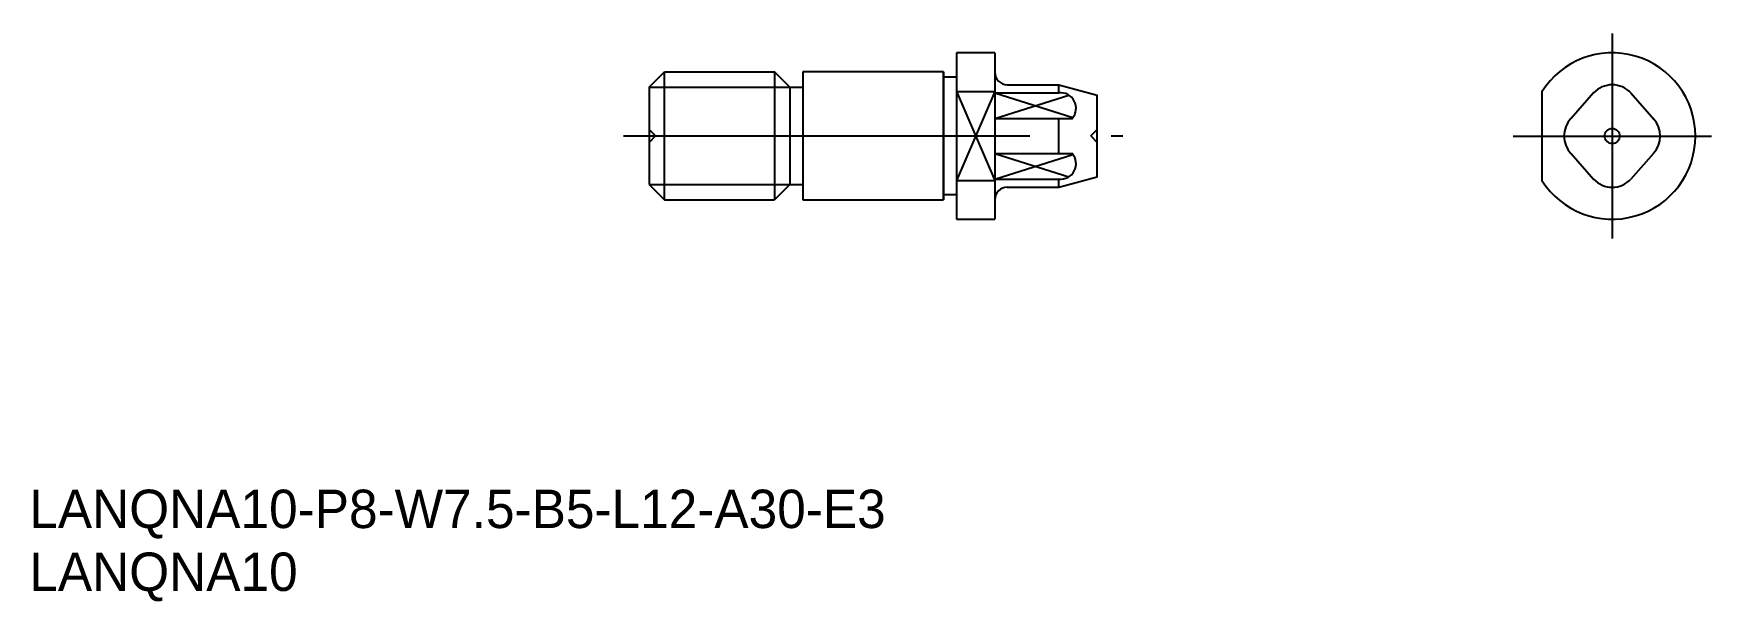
# Model space of a CAD drawing. Extents: x 38 to 169, y 105 to 149.
import ezdxf

# ---------------------------------------------------------------- set-up
doc = ezdxf.new("R2010")
doc.units = 0
doc.linetypes.add('CENTER', pattern=[50.8, 31.75, -6.35, 6.35, -6.35])
doc.linetypes.add('DASHED', pattern=[19.05, 12.7, -6.35])
doc.layers.get('0').update_dxf_attribs({"linetype": 'CONTINUOUS'})
doc.layers.add('CENTER', color=1, linetype='CENTER')

# ---------------------------------------------------------------- blocks, each defined once
blk = doc.blocks.new('*U2')
at = {"color": 7, "linetype": 'CONTINUOUS'}
blk.add_text('LANQNA10', height=3, dxfattribs=at).set_placement((37.5, 105.65))
blk = doc.blocks.new('*U3')
at = {"color": 7, "linetype": 'CONTINUOUS'}
blk.add_text('LANQNA10-P8-W7.5-B5-L12-A30-E3', height=3, dxfattribs=at).set_placement((37.5, 110.56))

msp = doc.modelspace()

# ---------------------------------------------------------------- linework, layer by layer
at = {"color": 7, "linetype": 'CONTINUOUS'}
for p, q in [((112.91, 147.69), (109.91, 147.69)), ((109.91, 147.69), (109.91, 134.69)), ((112.91, 147.69), (112.91, 134.69)), ((85.91, 144.99), (87.11, 146.19)), ((87.11, 136.19), (87.11, 146.19)), ((87.11, 146.19), (95.71, 146.19)), ((95.71, 146.19), (95.71, 136.19)), ((96.91, 144.99), (95.71, 146.19)), ((108.91, 146.19), (97.91, 146.19)), ((97.91, 146.19), (97.91, 136.19)), ((108.91, 146.19), (108.91, 136.19)), ((108.91, 136.19), (108.91, 146.19)), ((109.91, 145.79), (108.91, 145.79)), ((112.91, 145.69), (112.91, 145.69)), ((85.91, 144.99), (85.91, 137.39)), ((96.91, 144.99), (97.91, 144.99)), ((96.91, 144.99), (96.91, 137.39)), ((109.91, 144.65), (112.91, 144.65)), ((113.87, 145.19), (117.91, 145.19)), ((117.91, 145.19), (120.91, 144.38)), ((120.91, 137.99), (120.91, 144.38)), ((155.64, 144.65), (155.64, 137.72)), ((159.68, 144.55), (157.92, 142.55)), ((162.6, 144.55), (164.39, 142.5)), ((157.92, 139.82), (159.68, 137.82)), ((164.35, 139.82), (162.6, 137.82)), ((109.91, 137.72), (112.91, 137.72)), ((117.91, 137.19), (120.91, 137.99)), ((85.91, 137.39), (87.11, 136.19)), ((96.91, 137.39), (95.71, 136.19)), ((96.91, 137.39), (97.91, 137.39)), ((109.91, 136.59), (108.91, 136.59)), ((112.91, 136.69), (112.91, 135.69)), ((112.91, 136.69), (112.91, 136.69)), ((113.87, 137.19), (117.91, 137.19)), ((87.11, 136.19), (95.71, 136.19)), ((97.91, 136.19), (108.91, 136.19)), ((109.91, 134.69), (112.91, 134.69))]:
    msp.add_line(p, q, dxfattribs=at)
at = {"color": 3, "linetype": 'CONTINUOUS'}
for p, q in [((85.91, 144.99), (96.91, 144.99)), ((109.91, 144.65), (112.91, 137.72)), ((112.91, 144.65), (109.91, 137.72)), ((112.91, 144.55), (117.91, 144.55)), ((112.91, 144.55), (119.02, 142.63)), ((112.91, 142.55), (118.7, 144.38)), ((117.91, 144.55), (117.91, 145.19)), ((112.91, 142.55), (118.97, 142.55)), ((117.91, 139.82), (117.91, 142.55)), ((112.91, 139.82), (118.7, 137.99)), ((112.91, 139.82), (118.97, 139.82)), ((112.91, 137.82), (119.02, 139.74)), ((112.91, 137.82), (117.91, 137.82)), ((117.91, 137.19), (117.91, 137.82)), ((85.91, 137.39), (96.91, 137.39))]:
    msp.add_line(p, q, dxfattribs=at)
at = {"color": 3, "linetype": 'DASHED'}
for p, q in [((86.41, 141.19), (85.91, 141.69)), ((120.41, 141.19), (120.91, 141.69)), ((86.41, 141.19), (85.91, 140.68)), ((120.41, 141.19), (120.91, 140.68))]:
    msp.add_line(p, q, dxfattribs=at)
at = {"color": 7, "linetype": 'CONTINUOUS'}
msp.add_circle((161.14, 141.18), 0.59, dxfattribs=at)
for centre, radius, start, end in [((161.14, 141.18), 6.5, 212.2042, 147.7958), ((113.91, 146.18), 1, 180, 270), ((161.14, 143.18), 2, 43.1524, 136.8476), ((159.37, 141.18), 2, 136.8476, 223.1524), ((162.89, 141.18), 2, 316.8476, 43.1524), ((161.14, 139.18), 2, 223.1524, 316.8476), ((113.91, 136.19), 1, 90, 180)]:
    msp.add_arc(centre, radius, start, end, dxfattribs=at)
at = {"color": 3, "linetype": 'CONTINUOUS'}
for centre, start, end in [((118.05, 143.35), 318.9226, 96.7038), ((118.05, 139.02), 263.2962, 41.0774)]:
    msp.add_arc(centre, 1.21, start, end, dxfattribs=at)
at = {"layer": 'CENTER', "color": 1, "linetype": 'CENTER'}
for p, q in [((161.14, 149.18), (161.14, 133.18)), ((83.91, 141.19), (122.91, 141.19)), ((153.39, 141.18), (168.89, 141.18))]:
    msp.add_line(p, q, dxfattribs=at)

# ---------------------------------------------------------------- block references
at = {"color": 7, "linetype": 'CONTINUOUS'}
for name in ['*U3', '*U2']:
    msp.add_blockref(name, (0, 0), dxfattribs=at)

doc.saveas('drawing.dxf')
